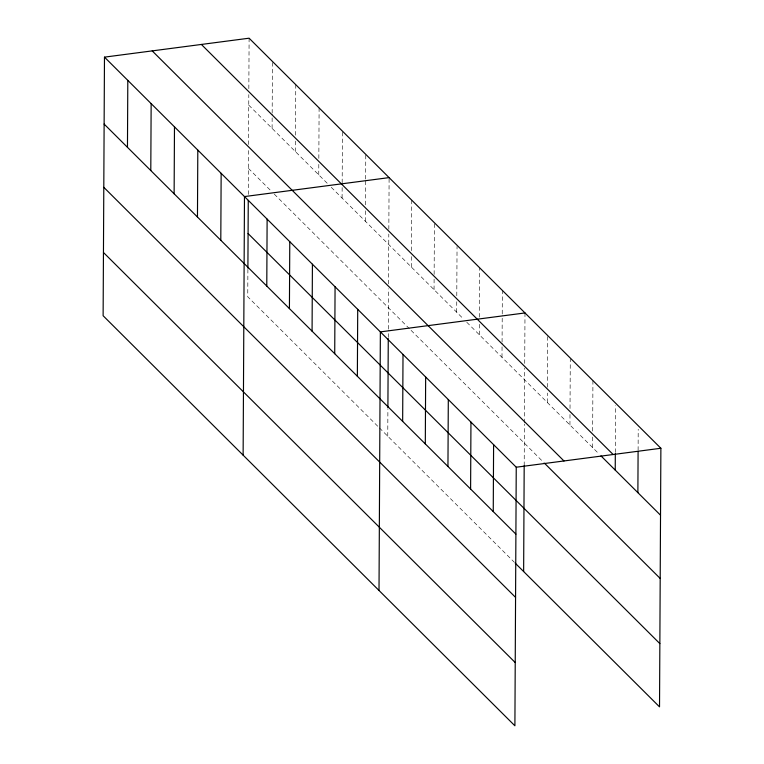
<?xml version="1.0" encoding="UTF-8"?>
<svg xmlns="http://www.w3.org/2000/svg" width="764" height="764" viewBox="0 0 764 764"><rect width="100%" height="100%" fill="white"/><g stroke="black" fill="none" stroke-linecap="round" stroke-linejoin="round"><path stroke-width="0.57" stroke-dasharray="3.82 2.86" d="M247.899 269.339L247.756 296.785L378.591 427.086M248.29 194.448L248.52 150.479M248.548 144.511L248.816 94.564M248.844 88.691L249.102 38.2M272.089 128.371L272.165 114.285M272.165 113.11L272.442 61.435M295.42 151.606L295.477 141.044M295.506 135.171L295.773 84.67M318.76 174.841L318.817 163.104M318.846 158.406L319.104 107.915M342.091 198.086L342.148 187.514M342.167 182.816L342.444 131.15M365.421 221.321L365.488 209.575M365.507 204.876L365.641 180.218M365.65 179.043L365.775 154.385M387.759 436.215L387.902 408.769M388.274 337.421L388.313 330.315M388.313 329.131L388.523 288.706M388.551 283.941L388.809 233.985M388.838 229.295L389.105 177.62M411.404 267.113L411.471 255.367M411.49 250.668L411.758 200.178M434.057 289.661L434.105 279.099M434.133 274.4L434.401 222.735M456.7 312.218L456.757 301.646M456.786 295.783L457.044 246.457M479.343 334.775L479.4 324.203M479.439 317.156L479.697 267.839M501.996 357.323L502.072 343.237M502.072 342.062L502.215 315.054M502.225 313.88L502.349 290.396M524.19 465.639L524.41 424.03M524.419 422.836L524.706 368.133M524.725 363.444L524.992 312.944M547.291 402.437L547.339 393.04M547.368 387.167L547.645 335.501M569.934 424.985L570.001 413.248M570.02 408.549L570.278 359.223M592.587 447.542L592.644 436.97M592.673 431.097L592.931 380.606M615.326 452.479L615.574 405.512M638.102 450.378L638.207 429.234M248.758 105.136L327.928 183.971M331.261 187.295L463.414 318.903M466.766 322.246L599.291 454.227M248.424 168.376L270.924 190.79M274.257 194.104L409.399 328.682M411.07 330.354L543.605 462.335M379.421 427.916L514.411 562.342"/><path stroke-width="1.15" d="M104.477 57.138L103.121 315.733L514.898 725.8L516.244 467.215L104.477 57.138L249.102 38.2L660.879 448.267L659.523 706.862L515.251 563.183M127.464 147.318L127.808 80.382M150.794 170.553L151.148 103.617M174.125 193.789L174.478 126.853M197.465 217.024L197.809 150.088M220.796 240.259L221.149 173.332M243.124 455.153L244.48 196.568L389.105 177.62M247.899 268.154L248.262 200.369M266.779 286.051L267.123 219.115M289.422 308.608L289.776 241.672M312.075 331.165L312.419 264.229M334.718 353.713L335.071 286.777M357.361 376.27L357.714 309.334M379.011 590.476L380.367 331.891L524.992 312.944M387.902 407.575L388.265 338.605M402.657 421.375L403.01 354.439M425.309 443.932L425.653 376.996M447.952 466.479L448.306 399.553M470.605 489.036L470.949 422.1M493.248 511.594L493.601 444.658M523.636 571.539L524.19 465.639M615.23 470.099L615.316 453.654M637.883 492.646L638.093 451.553M516.244 467.215L660.879 448.267M201.381 44.455L613.148 454.523M600.972 455.898L660.526 515.203M152.208 50.892L563.975 460.959M544.446 463.175L660.191 578.453M248.08 233.545L659.857 643.613M104.124 124.074L515.901 534.141M103.799 187.323L515.566 597.391M103.455 252.483L515.222 662.55"/></g></svg>
